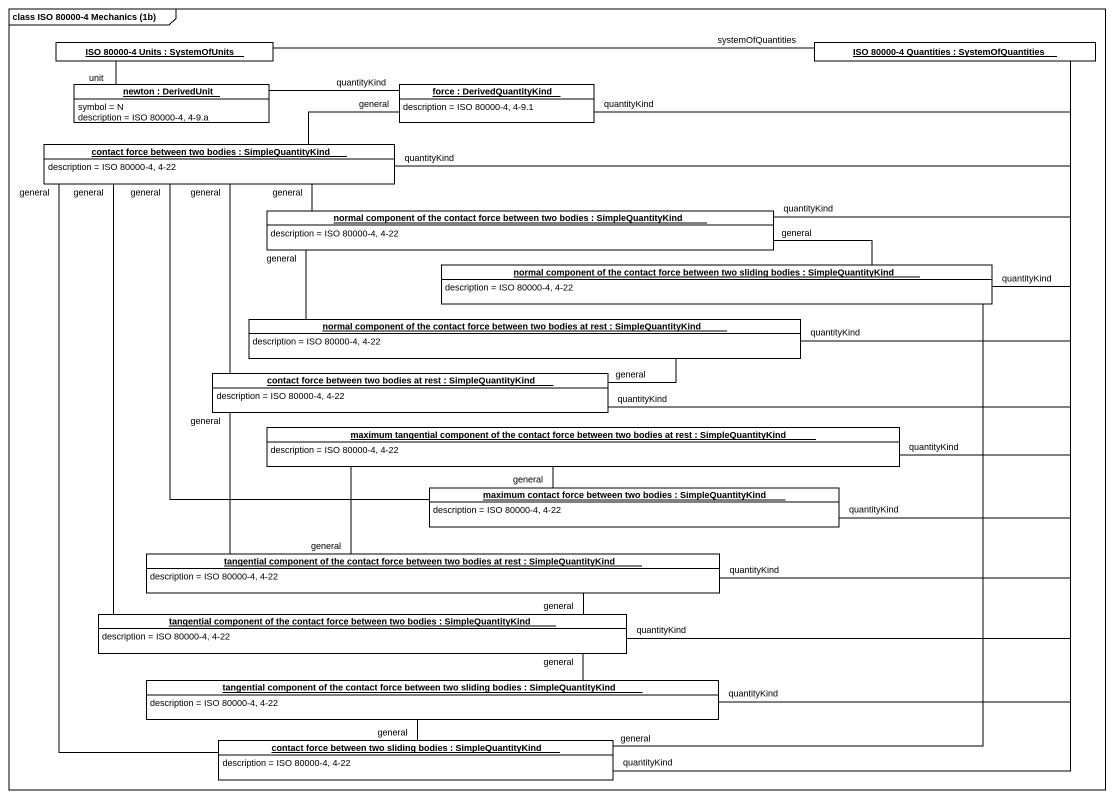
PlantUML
@startuml
mainframe class ISO 80000-4 Mechanics (1b)
hide circle
hide empty members
object "ISO 80000-4 Units : SystemOfUnits" as ISO_80000_4_Units #FFFFFF
object "ISO 80000-4 Quantities : SystemOfQuantities" as ISO_80000_4_Quantities #FFFFFF
object "newton : DerivedUnit" as newton #FFFFFF {
  symbol = N
  description = ISO 80000-4, 4-9.a
}
object "force : DerivedQuantityKind" as force #FFFFFF {
  description = ISO 80000-4, 4-9.1
}
object "contact force between two bodies : SimpleQuantityKind" as contact_force_between_two #FFFFFF {
  description = ISO 80000-4, 4-22
}
object "normal component of the contact force between two bodies : SimpleQuantityKind" as normal_component_of_the #FFFFFF {
  description = ISO 80000-4, 4-22
}
object "normal component of the contact force between two sliding bodies : SimpleQuantityKind" as normal_component_of_the_2 #FFFFFF {
  description = ISO 80000-4, 4-22
}
object "normal component of the contact force between two bodies at rest : SimpleQuantityKind" as normal_component_of_the_3 #FFFFFF {
  description = ISO 80000-4, 4-22
}
object "contact force between two bodies at rest : SimpleQuantityKind" as contact_force_between_two_2 #FFFFFF {
  description = ISO 80000-4, 4-22
}
object "maximum tangential component of the contact force between two bodies at rest : SimpleQuantityKind" as maximum_tangential #FFFFFF {
  description = ISO 80000-4, 4-22
}
object "maximum contact force between two bodies : SimpleQuantityKind" as maximum_contact_force #FFFFFF {
  description = ISO 80000-4, 4-22
}
object "tangential component of the contact force between two bodies at rest : SimpleQuantityKind" as tangential_component_of_the #FFFFFF {
  description = ISO 80000-4, 4-22
}
object "tangential component of the contact force between two bodies : SimpleQuantityKind" as tangential_component_of_the_2 #FFFFFF {
  description = ISO 80000-4, 4-22
}
object "tangential component of the contact force between two sliding bodies : SimpleQuantityKind" as tangential_component_of_the_3 #FFFFFF {
  description = ISO 80000-4, 4-22
}
object "contact force between two sliding bodies : SimpleQuantityKind" as contact_force_between_two_3 #FFFFFF {
  description = ISO 80000-4, 4-22
}
ISO_80000_4_Quantities -left- ISO_80000_4_Units : systemOfQuantities
newton -up- ISO_80000_4_Units : unit
newton -right- force : quantityKind
force -right- ISO_80000_4_Quantities : quantityKind
contact_force_between_two -right- ISO_80000_4_Quantities : quantityKind
contact_force_between_two -right- force : general
normal_component_of_the -right- ISO_80000_4_Quantities : quantityKind
normal_component_of_the -left- contact_force_between_two : general
normal_component_of_the_2 -up- ISO_80000_4_Quantities : quantityKind
normal_component_of_the_2 -left- normal_component_of_the : general
normal_component_of_the_2 -- contact_force_between_two_3 : general
normal_component_of_the_3 -up- ISO_80000_4_Quantities : quantityKind
normal_component_of_the_3 -up- normal_component_of_the : general
normal_component_of_the_3 -left- contact_force_between_two_2 : general
contact_force_between_two_2 -up- ISO_80000_4_Quantities : quantityKind
contact_force_between_two_2 -up- contact_force_between_two : general
maximum_tangential -up- ISO_80000_4_Quantities : quantityKind
maximum_tangential -- maximum_contact_force : general
maximum_tangential -- tangential_component_of_the : general
maximum_contact_force -up- ISO_80000_4_Quantities : quantityKind
maximum_contact_force -up- contact_force_between_two : general
tangential_component_of_the -up- ISO_80000_4_Quantities : quantityKind
tangential_component_of_the -up- contact_force_between_two_2 : general
tangential_component_of_the -- tangential_component_of_the_2 : general
tangential_component_of_the_2 -up- ISO_80000_4_Quantities : quantityKind
tangential_component_of_the_2 -up- contact_force_between_two : general
tangential_component_of_the_3 -up- ISO_80000_4_Quantities : quantityKind
tangential_component_of_the_3 -up- tangential_component_of_the_2 : general
tangential_component_of_the_3 -- contact_force_between_two_3 : general
contact_force_between_two_3 -up- ISO_80000_4_Quantities : quantityKind
contact_force_between_two_3 -up- contact_force_between_two : general
@enduml
